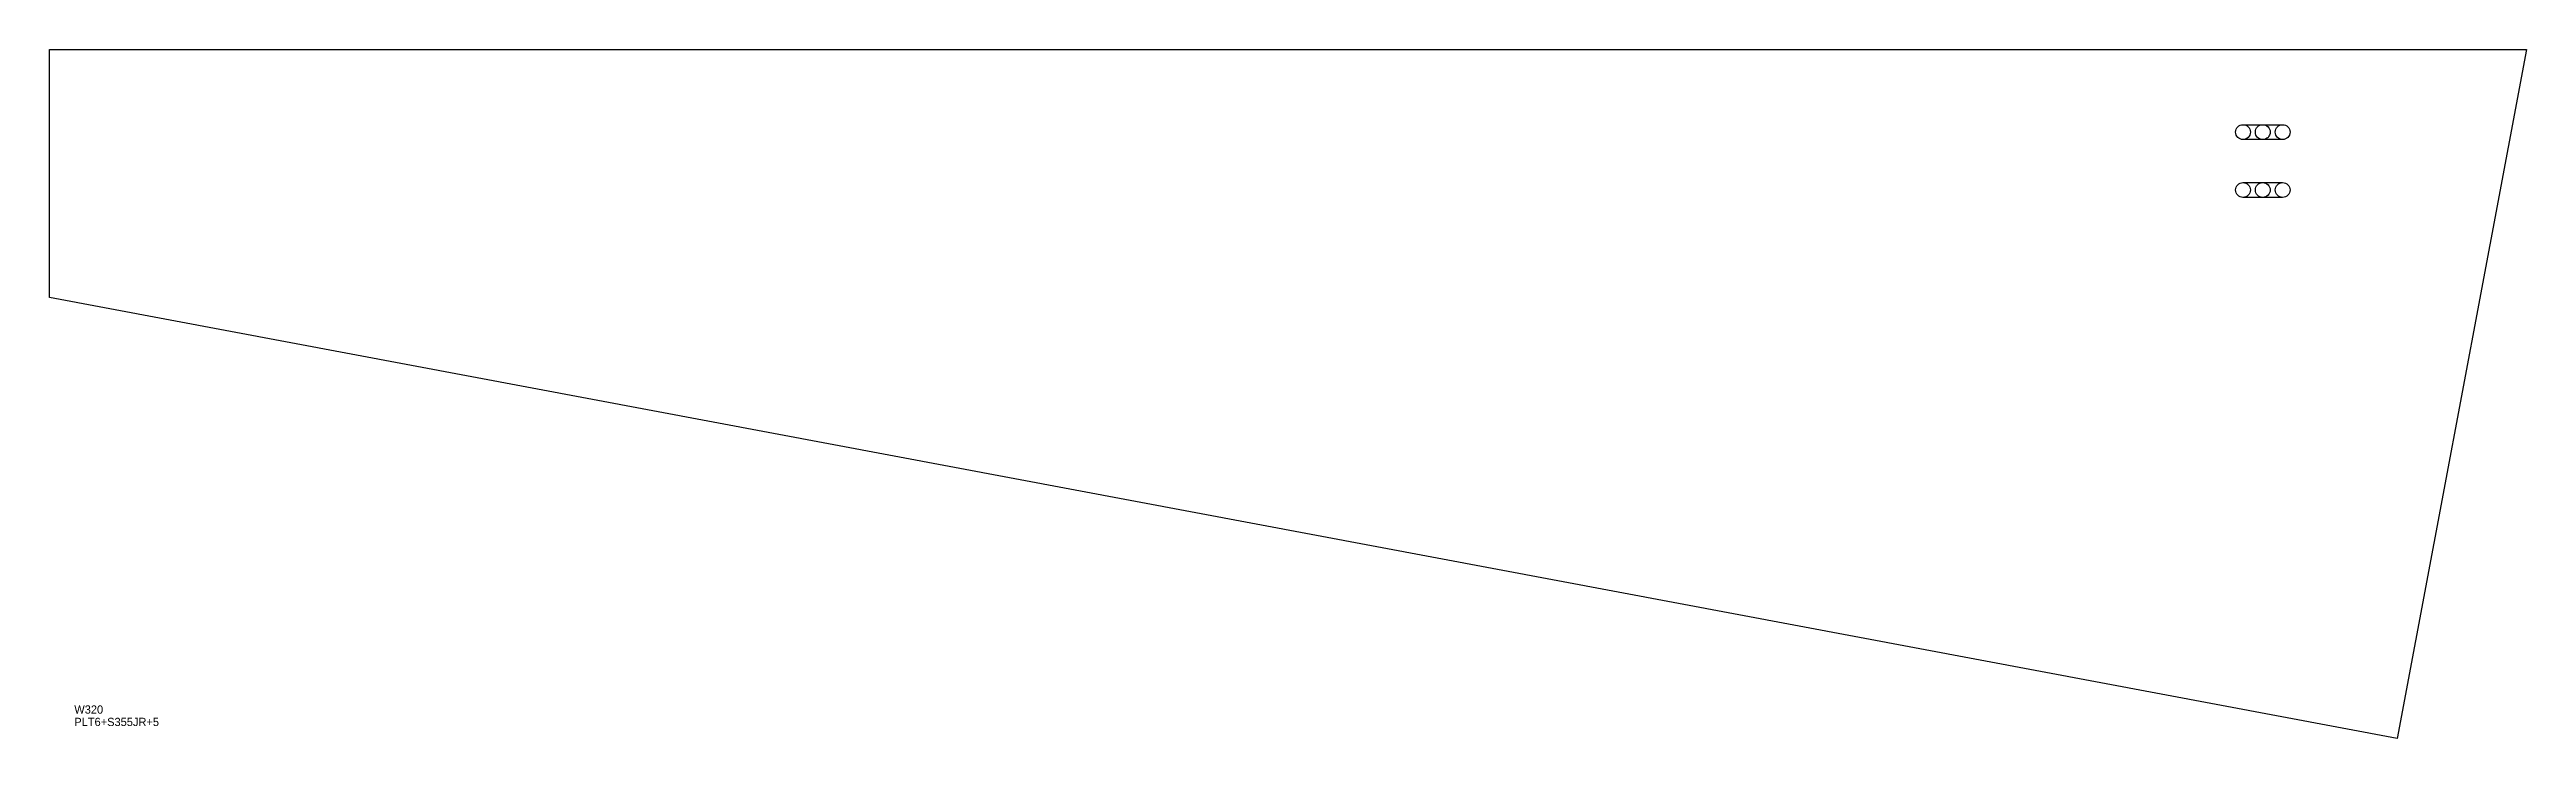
# Model space of a CAD drawing. Extents: x 0 to 3000, y 0 to 834.
import ezdxf

# ---------------------------------------------------------------- set-up
doc = ezdxf.new("R2010")
doc.units = 0
for name, color, linetype in [('18', 7, 'CONTINUOUS'), ('CUT', 7, 'CONTINUOUS'), ('LAYOUT', 4, 'CONTINUOUS'), ('SCRIBE', 3, 'CONTINUOUS'), ('TEXT', 7, 'CONTINUOUS')]:
    doc.layers.add(name, color=color, linetype=linetype)

msp = doc.modelspace()

# ---------------------------------------------------------------- linework, layer by layer
at = {"layer": '18', "color": 7, "linetype": 'CONTINUOUS'}
for centre, radius in [((2656.67, 734), 9), ((2680.67, 734), 9), ((2704.67, 734), 9), ((2656.67, 664), 9), ((2680.67, 664), 9), ((2704.67, 664), 9), ((0, 0), 0), ((0, 0), 0)]:
    msp.add_circle(centre, radius, dxfattribs=at)
at = {"layer": 'CUT', "color": 7, "linetype": 'CONTINUOUS'}
msp.add_lwpolyline([(0, 533.98), (0, 833.98), (3000, 833.98), (2843.38, 0)], close=True, dxfattribs=at)
at = {"layer": 'LAYOUT', "color": 4, "linetype": 'CONTINUOUS'}
for points in [[(2656.67, 725, -1), (2656.67, 743), (2704.67, 743, -1), (2704.67, 725)], [(2656.67, 655, -1), (2656.67, 673), (2704.67, 673, -1), (2704.67, 655)]]:
    msp.add_lwpolyline(points, format="xyb", close=True, dxfattribs=at)

# ---------------------------------------------------------------- texts
at = {"layer": 'SCRIBE', "color": 3}
msp.add_text('W320', height=10, dxfattribs=at).set_placement((30, 30))
at = {"layer": 'TEXT', "color": 7}
msp.add_text('PLT6+S355JR+5', height=10, dxfattribs=at).set_placement((30, 15))

doc.saveas('drawing.dxf')
